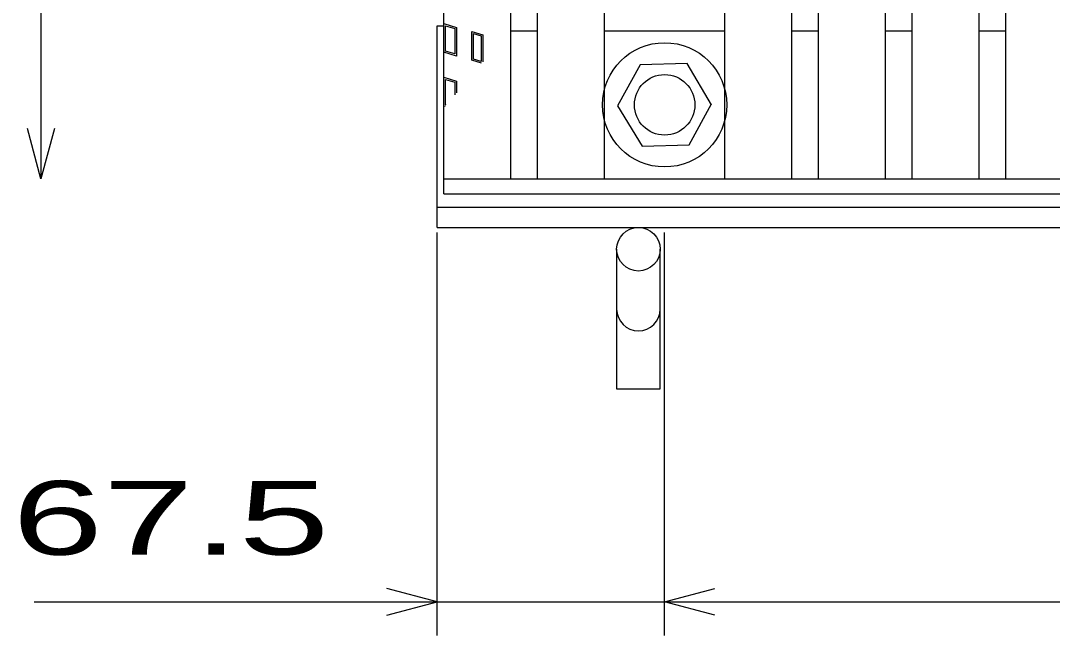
# Model space of a CAD drawing. Units: millimetres, scale not verified. Extents: x -1820 to 1731, y -1282 to 1054.
# Drawn here: x -1474.1 to -1166.7, y -128 to 55.1 of the extents above; entities that cross this region are included whole.
import ezdxf
from ezdxf.enums import TextEntityAlignment as Align

# ---------------------------------------------------------------- set-up
doc = ezdxf.new("R2010")
doc.units = ezdxf.units.MM
doc.header["$LTSCALE"] = 10
for name, color, linetype, lineweight in [('16', 3, 'Continuous', 25), ('17', 3, 'Continuous', 25), ('19', 6, 'Continuous', 25), ('22', 2, 'Continuous', 25)]:
    doc.layers.add(name, color=color, linetype=linetype, lineweight=lineweight)
doc.styles.add('ベクトル', font='')
doc.styles.get('ベクトル').set_extended_font_data('ベクトル')

msp = doc.modelspace()

# ---------------------------------------------------------------- linework, layer by layer
at = {"layer": '16'}
for p, q in [((-1348, 8), (-1348, 299)), ((-1328, 8), (-1328, 299)), ((-1320.1, 8), (-1320.1, 299)), ((-1300.1, 8), (-1300.1, 299)), ((-1264.3, 8), (-1264.3, 299)), ((-1244.3, 8), (-1244.3, 299)), ((-1236.4, 8), (-1236.4, 299)), ((-1216.4, 8), (-1216.4, 299)), ((-1208.5, 8), (-1208.5, 299)), ((-1188.5, 8), (-1188.5, 299)), ((-1180.6, 8), (-1180.6, 299)), ((-1328, 52), (-1320.1, 52)), ((-1300.1, 52), (-1264.3, 52)), ((-1244.3, 52), (-1236.4, 52)), ((-1216.4, 52), (-1208.5, 52)), ((-1188.5, 52), (-1180.6, 52)), ((-1289.49, 41.95), (-1296.2, 29.66)), ((-1275.5, 42.29), (-1289.49, 41.95)), ((-1268.2, 30), (-1275.5, 42.29)), ((-1296.2, 29.66), (-1288.9, 17.71)), ((-1274.91, 18.05), (-1268.2, 30.34)), ((-1288.9, 17.71), (-1274.91, 18.05)), ((-1348, 8), (-352, 8)), ((-1348, 3.5), (-1348, 8)), ((-1348, 8), (-1328, 8)), ((-1320.1, 8), (-1300.1, 8)), ((-1264.3, 8), (-1244.3, 8)), ((-1236.4, 8), (-1216.4, 8)), ((-1208.5, 8), (-1188.5, 8)), ((-1180.6, 8), (-1160.6, 8)), ((-1348, 3.5), (-352, 3.5))]:
    msp.add_line(p, q, dxfattribs=at)
for radius in [18.5, 9]:
    msp.add_circle((-1282.2, 30), radius, dxfattribs=at)
at = {"layer": '17'}
for p, q in [((-1348, 54.2), (-1344.2, 53.06)), ((-1348, 45.65), (-1348, 54.2)), ((-1347.52, 53.56), (-1344.67, 52.71)), ((-1347.52, 46), (-1347.52, 53.56)), ((-1344.67, 52.71), (-1344.67, 45.15)), ((-1344.2, 53.06), (-1344.2, 44.51)), ((-1339.61, 51.83), (-1336.38, 50.87)), ((-1339.61, 43.28), (-1339.61, 51.83)), ((-1339.14, 51.2), (-1336.86, 50.51)), ((-1339.14, 43.64), (-1339.14, 51.2)), ((-1336.86, 50.51), (-1336.86, 42.95)), ((-1336.38, 50.87), (-1336.38, 42.83)), ((-1344.2, 44.51), (-1348, 45.65)), ((-1344.67, 45.15), (-1347.52, 46)), ((-1336.73, 42.42), (-1339.61, 43.28)), ((-1336.86, 42.95), (-1339.14, 43.64)), ((-1348, 38.2), (-1344.2, 37.06)), ((-1348, 29.65), (-1348, 38.2)), ((-1347.52, 37.56), (-1344.67, 36.71)), ((-1347.52, 30), (-1347.52, 37.56)), ((-1344.2, 37.06), (-1344.2, 33.58)), ((-1344.67, 36.71), (-1344.67, 33.02)), ((-1347.62, 29.54), (-1348, 29.65)), ((-1347.29, 29.93), (-1347.52, 30))]:
    msp.add_line(p, q, dxfattribs=at)
at = {"layer": '19'}
for p, q in [((-1350, -6.5), (-1350, 53.5)), ((-1350, 53.5), (-1348, 53.5)), ((-1350, -0.5), (-350, -0.5)), ((-1350, -6.5), (-350, -6.5)), ((-1296.5, -13), (-1296.5, -54.62)), ((-1283.5, -54.62), (-1283.5, -13)), ((-1296.5, -54.62), (-1283.5, -54.62))]:
    msp.add_line(p, q, dxfattribs=at)
msp.add_circle((-1290, -13), 6.5, dxfattribs=at)
msp.add_arc((-1290, -30.84), 6.5, 180, 0, dxfattribs=at)
at = {"layer": '22', "color": 4}
for p, q in [((-1468, 308), (-1468, 8)), ((-1468, 8), (-1472, 23)), ((-1464, 23), (-1468, 8)), ((-1350, -128), (-1350, -8)), ((-1282.2, -128), (-1282.2, -8)), ((-1350, -118), (-1365, -114)), ((-1282.2, -118), (-1267.2, -114)), ((-1470, -118), (-1350, -118)), ((-1365, -122), (-1350, -118)), ((-1350, -118), (-1282.2, -118)), ((-1267.2, -122), (-1282.2, -118)), ((-1282.2, -118), (-417.3, -118))]:
    msp.add_line(p, q, dxfattribs=at)

# ---------------------------------------------------------------- texts
at = {"layer": '22', "style": 'ベクトル', "width": 1.65}
msp.add_text(' 67.5 ', height=21.99, dxfattribs=at).set_placement((-1490, -93), align=Align.MIDDLE_LEFT)

doc.saveas('drawing.dxf')
